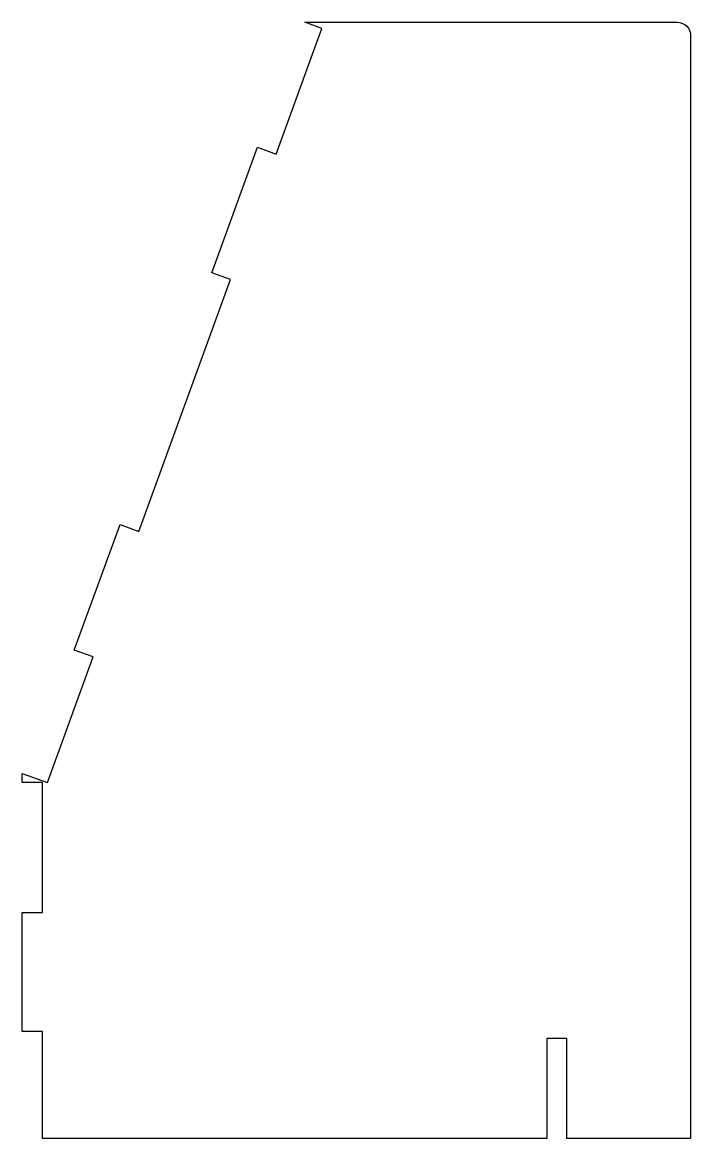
# Model space of a CAD drawing. Header units: millimetres. Extents: x 2 to 102, y 0 to 167.
import ezdxf

# ---------------------------------------------------------------- set-up
doc = ezdxf.new("R2010")
doc.units = ezdxf.units.MM
doc.layers.get('0').update_dxf_attribs({"linetype": 'CONTINUOUS'})

msp = doc.modelspace()

# ---------------------------------------------------------------- linework, layer by layer
msp.add_lwpolyline([(83.01, 14.73), (80.01, 14.73), (80.01, -0.27), (4.51, -0.27), (4.51, 15.75), (1.51, 15.75), (1.51, 33.6), (4.51, 33.6), (4.51, 53.04), (1.51, 53.04), (1.51, 54.41), (5.27, 53.04), (12.11, 71.83), (9.29, 72.86), (16.14, 91.65), (18.95, 90.63), (32.67, 128.31), (29.85, 129.33), (36.69, 148.13), (39.51, 147.1), (46.35, 165.89), (43.78, 166.83), (99.51, 166.83, -0.414214), (101.51, 164.83), (101.51, -0.27), (83.01, -0.27)], format="xyb", close=True)

doc.saveas('drawing.dxf')
